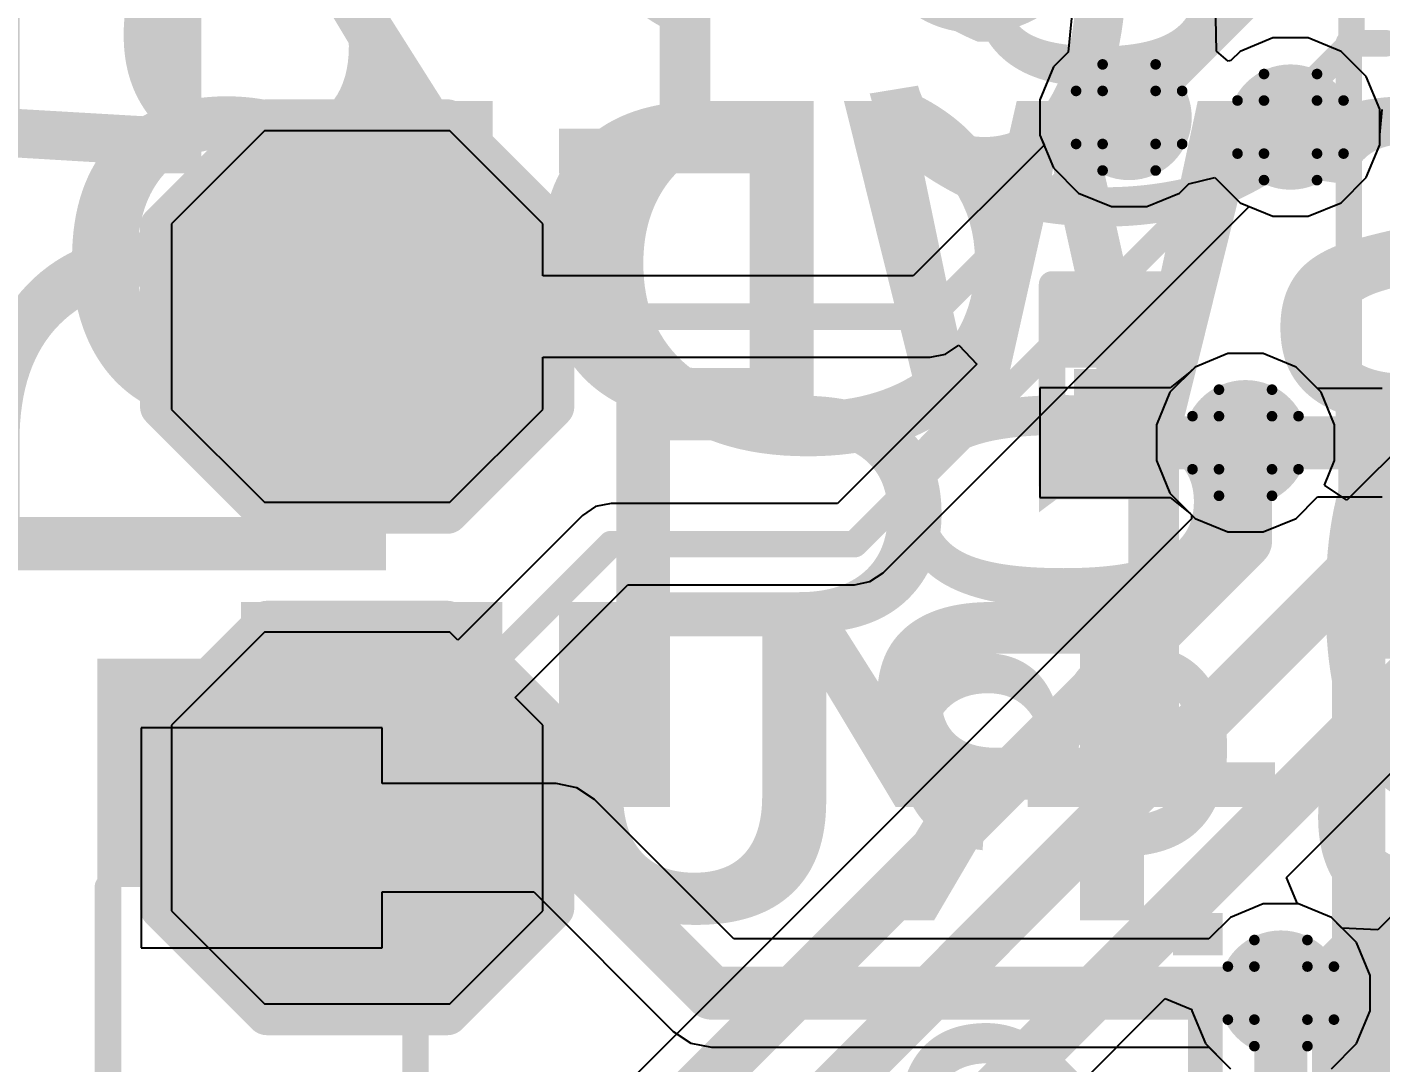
# Model space of a CAD drawing. Header units: inches. Extents: x -1 to 13, y -1.6 to 0.5.
# Drawn here: x 2.2206 to 2.4758, y -0.8328 to -0.6376 of the extents above; entities that cross this region are included whole.
import ezdxf

# ---------------------------------------------------------------- set-up
doc = ezdxf.new("R2010")
doc.units = ezdxf.units.IN
doc.header["$MEASUREMENT"] = 0
for name, color, linetype in [('Bottom Layer', 5, 'Continuous'), ('Bottom Overlay', 54, 'Continuous'), ('Bottom Paste', 16, 'Continuous'), ('Bottom Solder', 6, 'Continuous'), ('Dimensions', 6, 'Continuous'), ('Drill Drawing', 1, 'Continuous'), ('Top Glue Points', 56, 'Continuous'), ('Top Layer', 1, 'Continuous'), ('Top Overlay', 2, 'Continuous'), ('Top Paste', 8, 'Continuous'), ('Top Solder', 216, 'Continuous'), ('Via Holes', 16, 'Continuous')]:
    doc.layers.add(name, color=color, linetype=linetype)
doc.styles.add('Arial', font='', dxfattribs={"height": 0.2})
doc.styles.add('Arial_Bold', font='', dxfattribs={"height": 0.2})
doc.styles.get('Arial').set_extended_font_data('Arial')
doc.styles.get('Arial_Bold').set_extended_font_data('Arial', bold=True)

# ---------------------------------------------------------------- blocks, each defined once
blk = doc.blocks.new('SOD_323_56')
at = {"layer": 'Top Layer'}
for points in [[(-0.02952755, -0.01771655), (-0.06102365, -0.01771655), (-0.06102365, 0.01771655), (-0.02952755, 0.01771655)], [(0.06102365, -0.01771655), (0.02952755, -0.01771655), (0.02952755, 0.01771655), (0.06102365, 0.01771655)]]:
    blk.add_hatch(color=1, dxfattribs=at).paths.add_polyline_path(points)
at = {"layer": 'Top Overlay'}
for points in [[(-0.079, 0.019), (-0.036, 0.019), (-0.036, 0.031), (-0.079, 0.031)], [(-0.079, -0.02), (-0.062, -0.02), (-0.062, 0.02), (-0.079, 0.02)], [(-0.079, -0.031), (-0.036, -0.031), (-0.036, -0.019), (-0.079, -0.019)]]:
    blk.add_hatch(color=2, dxfattribs=at).paths.add_polyline_path(points)
at = {"layer": 'Top Paste'}
for points in [[(-0.02952755, -0.01771655), (-0.06102365, -0.01771655), (-0.06102365, 0.01771655), (-0.02952755, 0.01771655)], [(0.06102365, -0.01771655), (0.02952755, -0.01771655), (0.02952755, 0.01771655), (0.06102365, 0.01771655)]]:
    blk.add_hatch(color=8, dxfattribs=at).paths.add_polyline_path(points)
at = {"layer": 'Top Solder'}
for points in [[(-0.02736215, -0.01988195), (-0.06318905, -0.01988195), (-0.06318905, 0.01988195), (-0.02736215, 0.01988195)], [(0.06318905, -0.01988195), (0.02736215, -0.01988195), (0.02736215, 0.01988195), (0.06318905, 0.01988195)]]:
    blk.add_hatch(color=216, dxfattribs=at).paths.add_polyline_path(points)
at = {"layer": 'Top Overlay', "const_width": 0.005}
for points in [[(-0.036, 0.029), (0.037, 0.029)], [(0.037, 0.029), (0.037, 0.022)], [(0.037, -0.022), (0.037, -0.029)], [(-0.036, -0.029), (0.037, -0.029)]]:
    blk.add_lwpolyline(points, dxfattribs=at)
at = {"layer": 'Top Overlay', "const_width": 0.0025}
for points in [[(-0.03725, 0.029, 1), (-0.03475, 0.029, 1)], [(0.03575, 0.029, 1), (0.03825, 0.029, 1)], [(0.03575, 0.029, 1), (0.03825, 0.029, 1)], [(0.03575, 0.022, 1), (0.03825, 0.022, 1)], [(0.03575, -0.022, 1), (0.03825, -0.022, 1)], [(-0.03725, -0.029, 1), (-0.03475, -0.029, 1)], [(0.03575, -0.029, 1), (0.03825, -0.029, 1)], [(0.03575, -0.029, 1), (0.03825, -0.029, 1)]]:
    blk.add_lwpolyline(points, format="xyb", close=True, dxfattribs=at)
blk = doc.blocks.new('SOD_323_60')
at = {"layer": 'Top Layer'}
for points in [[(-0.02952755, -0.01771655), (-0.06102365, -0.01771655), (-0.06102365, 0.01771655), (-0.02952755, 0.01771655)], [(0.06102365, -0.01771655), (0.02952755, -0.01771655), (0.02952755, 0.01771655), (0.06102365, 0.01771655)]]:
    blk.add_hatch(color=1, dxfattribs=at).paths.add_polyline_path(points)
at = {"layer": 'Top Overlay'}
for points in [[(-0.079, 0.019), (-0.036, 0.019), (-0.036, 0.031), (-0.079, 0.031)], [(-0.079, -0.02), (-0.062, -0.02), (-0.062, 0.02), (-0.079, 0.02)], [(-0.079, -0.031), (-0.036, -0.031), (-0.036, -0.019), (-0.079, -0.019)]]:
    blk.add_hatch(color=2, dxfattribs=at).paths.add_polyline_path(points)
at = {"layer": 'Top Paste'}
for points in [[(-0.02952755, -0.01771655), (-0.06102365, -0.01771655), (-0.06102365, 0.01771655), (-0.02952755, 0.01771655)], [(0.06102365, -0.01771655), (0.02952755, -0.01771655), (0.02952755, 0.01771655), (0.06102365, 0.01771655)]]:
    blk.add_hatch(color=8, dxfattribs=at).paths.add_polyline_path(points)
at = {"layer": 'Top Solder'}
for points in [[(-0.02736215, -0.01988195), (-0.06318905, -0.01988195), (-0.06318905, 0.01988195), (-0.02736215, 0.01988195)], [(0.06318905, -0.01988195), (0.02736215, -0.01988195), (0.02736215, 0.01988195), (0.06318905, 0.01988195)]]:
    blk.add_hatch(color=216, dxfattribs=at).paths.add_polyline_path(points)
at = {"layer": 'Top Overlay', "const_width": 0.005}
for points in [[(0.037, 0.029), (-0.036, 0.029)], [(0.037, 0.022), (0.037, 0.029)], [(0.037, -0.029), (0.037, -0.022)], [(0.037, -0.029), (-0.036, -0.029)]]:
    blk.add_lwpolyline(points, dxfattribs=at)
at = {"layer": 'Top Overlay', "const_width": 0.0025}
for points in [[(-0.03725, 0.029, 1), (-0.03475, 0.029, 1)], [(0.03575, 0.029, 1), (0.03825, 0.029, 1)], [(0.03575, 0.029, 1), (0.03825, 0.029, 1)], [(0.03575, 0.022, 1), (0.03825, 0.022, 1)], [(0.03575, -0.022, 1), (0.03825, -0.022, 1)], [(-0.03725, -0.029, 1), (-0.03475, -0.029, 1)], [(0.03575, -0.029, 1), (0.03825, -0.029, 1)], [(0.03575, -0.029, 1), (0.03825, -0.029, 1)]]:
    blk.add_lwpolyline(points, format="xyb", close=True, dxfattribs=at)
blk = doc.blocks.new('SOD_323_61')
at = {"layer": 'Top Layer'}
for points in [[(-0.02952755, -0.01771655), (-0.06102365, -0.01771655), (-0.06102365, 0.01771655), (-0.02952755, 0.01771655)], [(0.06102365, -0.01771655), (0.02952755, -0.01771655), (0.02952755, 0.01771655), (0.06102365, 0.01771655)]]:
    blk.add_hatch(color=1, dxfattribs=at).paths.add_polyline_path(points)
at = {"layer": 'Top Overlay'}
for points in [[(-0.079, 0.019), (-0.036, 0.019), (-0.036, 0.031), (-0.079, 0.031)], [(-0.079, -0.02), (-0.062, -0.02), (-0.062, 0.02), (-0.079, 0.02)], [(-0.079, -0.031), (-0.036, -0.031), (-0.036, -0.019), (-0.079, -0.019)]]:
    blk.add_hatch(color=2, dxfattribs=at).paths.add_polyline_path(points)
at = {"layer": 'Top Paste'}
for points in [[(-0.02952755, -0.01771655), (-0.06102365, -0.01771655), (-0.06102365, 0.01771655), (-0.02952755, 0.01771655)], [(0.06102365, -0.01771655), (0.02952755, -0.01771655), (0.02952755, 0.01771655), (0.06102365, 0.01771655)]]:
    blk.add_hatch(color=8, dxfattribs=at).paths.add_polyline_path(points)
at = {"layer": 'Top Solder'}
for points in [[(-0.02736215, -0.01988195), (-0.06318905, -0.01988195), (-0.06318905, 0.01988195), (-0.02736215, 0.01988195)], [(0.06318905, -0.01988195), (0.02736215, -0.01988195), (0.02736215, 0.01988195), (0.06318905, 0.01988195)]]:
    blk.add_hatch(color=216, dxfattribs=at).paths.add_polyline_path(points)
at = {"layer": 'Top Overlay', "const_width": 0.005}
for points in [[(-0.036, 0.029), (0.037, 0.029)], [(0.037, 0.022), (0.037, 0.029)], [(0.037, -0.029), (0.037, -0.022)], [(-0.036, -0.029), (0.037, -0.029)]]:
    blk.add_lwpolyline(points, dxfattribs=at)
at = {"layer": 'Top Overlay', "const_width": 0.0025}
for points in [[(-0.03725, 0.029, 1), (-0.03475, 0.029, 1)], [(0.03575, 0.029, 1), (0.03825, 0.029, 1)], [(0.03575, 0.029, 1), (0.03825, 0.029, 1)], [(0.03575, 0.022, 1), (0.03825, 0.022, 1)], [(0.03575, -0.022, 1), (0.03825, -0.022, 1)], [(-0.03725, -0.029, 1), (-0.03475, -0.029, 1)], [(0.03575, -0.029, 1), (0.03825, -0.029, 1)], [(0.03575, -0.029, 1), (0.03825, -0.029, 1)]]:
    blk.add_lwpolyline(points, format="xyb", close=True, dxfattribs=at)
blk = doc.blocks.new('TEST_POINT_B_88')
at = {"layer": 'Bottom Layer'}
blk.add_hatch(color=5, dxfattribs=at).paths.add_polyline_path([(0.015, 0.03), (-0.015, 0.03), (-0.03, 0.015), (-0.03, -0.015), (-0.015, -0.03), (0.015, -0.03), (0.03, -0.015), (0.03, 0.015)])
at = {"layer": 'Bottom Paste'}
blk.add_hatch(color=16, dxfattribs=at).paths.add_polyline_path([(0.015, 0.03), (-0.015, 0.03), (-0.03, 0.015), (-0.03, -0.015), (-0.015, -0.03), (0.015, -0.03), (0.03, -0.015), (0.03, 0.015)])
at = {"layer": 'Bottom Solder'}
blk.add_hatch(color=6, dxfattribs=at).paths.add_polyline_path([(0.017, 0.034), (-0.017, 0.034), (-0.034, 0.017), (-0.034, -0.017), (-0.017, -0.034), (0.017, -0.034), (0.034, -0.017), (0.034, 0.017)])
at = {"layer": 'Bottom Overlay', "const_width": 0.007874}
for points in [[(-0.017, 0.037), (-0.037, 0.017)], [(0.017, 0.037), (-0.017, 0.037)], [(0.037, 0.017), (0.017, 0.037)], [(-0.037, 0.017), (-0.037, -0.017)], [(0.037, 0.017), (0.037, -0.017)], [(-0.017, -0.037), (-0.037, -0.017)], [(0.037, -0.017), (0.017, -0.037)], [(0.017, -0.037), (-0.017, -0.037)]]:
    blk.add_lwpolyline(points, dxfattribs=at)
at = {"layer": 'Bottom Overlay', "const_width": 0.003937}
for points in [[(-0.0189685, 0.037, 1), (-0.0150315, 0.037, 1)], [(-0.0189685, 0.037, 1), (-0.0150315, 0.037, 1)], [(0.0150315, 0.037, 1), (0.0189685, 0.037, 1)], [(0.0150315, 0.037, 1), (0.0189685, 0.037, 1)], [(-0.0389685, 0.017, 1), (-0.0350315, 0.017, 1)], [(-0.0389685, 0.017, 1), (-0.0350315, 0.017, 1)], [(0.0350315, 0.017, 1), (0.0389685, 0.017, 1)], [(0.0350315, 0.017, 1), (0.0389685, 0.017, 1)], [(-0.0389685, -0.017, 1), (-0.0350315, -0.017, 1)], [(-0.0389685, -0.017, 1), (-0.0350315, -0.017, 1)], [(0.0350315, -0.017, 1), (0.0389685, -0.017, 1)], [(0.0350315, -0.017, 1), (0.0389685, -0.017, 1)], [(-0.0189685, -0.037, 1), (-0.0150315, -0.037, 1)], [(-0.0189685, -0.037, 1), (-0.0150315, -0.037, 1)], [(0.0150315, -0.037, 1), (0.0189685, -0.037, 1)], [(0.0150315, -0.037, 1), (0.0189685, -0.037, 1)]]:
    blk.add_lwpolyline(points, format="xyb", close=True, dxfattribs=at)
blk = doc.blocks.new('TEST_POINT_B_89')
at = {"layer": 'Bottom Layer'}
blk.add_hatch(color=5, dxfattribs=at).paths.add_polyline_path([(0.015, 0.03), (-0.015, 0.03), (-0.03, 0.015), (-0.03, -0.015), (-0.015, -0.03), (0.015, -0.03), (0.03, -0.015), (0.03, 0.015)])
at = {"layer": 'Bottom Paste'}
blk.add_hatch(color=16, dxfattribs=at).paths.add_polyline_path([(0.015, 0.03), (-0.015, 0.03), (-0.03, 0.015), (-0.03, -0.015), (-0.015, -0.03), (0.015, -0.03), (0.03, -0.015), (0.03, 0.015)])
at = {"layer": 'Bottom Solder'}
blk.add_hatch(color=6, dxfattribs=at).paths.add_polyline_path([(0.017, 0.034), (-0.017, 0.034), (-0.034, 0.017), (-0.034, -0.017), (-0.017, -0.034), (0.017, -0.034), (0.034, -0.017), (0.034, 0.017)])
at = {"layer": 'Bottom Overlay', "const_width": 0.007874}
for points in [[(-0.017, 0.037), (-0.037, 0.017)], [(0.017, 0.037), (-0.017, 0.037)], [(0.037, 0.017), (0.017, 0.037)], [(-0.037, 0.017), (-0.037, -0.017)], [(0.037, 0.017), (0.037, -0.017)], [(-0.017, -0.037), (-0.037, -0.017)], [(0.037, -0.017), (0.017, -0.037)], [(0.017, -0.037), (-0.017, -0.037)]]:
    blk.add_lwpolyline(points, dxfattribs=at)
at = {"layer": 'Bottom Overlay', "const_width": 0.003937}
for points in [[(-0.0189685, 0.037, 1), (-0.0150315, 0.037, 1)], [(-0.0189685, 0.037, 1), (-0.0150315, 0.037, 1)], [(0.0150315, 0.037, 1), (0.0189685, 0.037, 1)], [(0.0150315, 0.037, 1), (0.0189685, 0.037, 1)], [(-0.0389685, 0.017, 1), (-0.0350315, 0.017, 1)], [(-0.0389685, 0.017, 1), (-0.0350315, 0.017, 1)], [(0.0350315, 0.017, 1), (0.0389685, 0.017, 1)], [(0.0350315, 0.017, 1), (0.0389685, 0.017, 1)], [(-0.0389685, -0.017, 1), (-0.0350315, -0.017, 1)], [(-0.0389685, -0.017, 1), (-0.0350315, -0.017, 1)], [(0.0350315, -0.017, 1), (0.0389685, -0.017, 1)], [(0.0350315, -0.017, 1), (0.0389685, -0.017, 1)], [(-0.0189685, -0.037, 1), (-0.0150315, -0.037, 1)], [(-0.0189685, -0.037, 1), (-0.0150315, -0.037, 1)], [(0.0150315, -0.037, 1), (0.0189685, -0.037, 1)], [(0.0150315, -0.037, 1), (0.0189685, -0.037, 1)]]:
    blk.add_lwpolyline(points, format="xyb", close=True, dxfattribs=at)
blk = doc.blocks.new('RES_0201_107')
at = {"layer": 'Top Layer'}
for points in [[(-0.01614165, 0.00728345), (-0.00551175, 0.00728345), (-0.00551175, -0.00728345), (-0.01614165, -0.00728345)], [(0.00551185, 0.00728345), (0.01614175, 0.00728345), (0.01614175, -0.00728345), (0.00551185, -0.00728345)]]:
    blk.add_hatch(color=1, dxfattribs=at).paths.add_polyline_path(points)
at = {"layer": 'Top Paste'}
for points in [[(-0.01614165, 0.00728345), (-0.00551175, 0.00728345), (-0.00551175, -0.00728345), (-0.01614165, -0.00728345)], [(0.00551185, 0.00728345), (0.01614175, 0.00728345), (0.01614175, -0.00728345), (0.00551185, -0.00728345)]]:
    blk.add_hatch(color=8, dxfattribs=at).paths.add_polyline_path(points)
at = {"layer": 'Top Solder'}
for points in [[(-0.01830705, 0.00944885), (-0.00334635, 0.00944885), (-0.00334635, -0.00944885), (-0.01830705, -0.00944885)], [(0.00334645, 0.00944885), (0.01830715, 0.00944885), (0.01830715, -0.00944885), (0.00334645, -0.00944885)]]:
    blk.add_hatch(color=216, dxfattribs=at).paths.add_polyline_path(points)
at = {"layer": 'Top Overlay', "const_width": 0.005}
for points in [[(-0.019, -0.01), (-0.019, 0.01)], [(0.019, 0.01), (-0.019, 0.01)], [(0.019, -0.01), (0.019, 0.01)], [(0.019, -0.01), (-0.019, -0.01)]]:
    blk.add_lwpolyline(points, dxfattribs=at)
at = {"layer": 'Top Overlay', "const_width": 0.0025}
for points in [[(-0.02025, 0.01, 1), (-0.01775, 0.01, 1)], [(-0.02025, 0.01, 1), (-0.01775, 0.01, 1)], [(0.01775, 0.01, 1), (0.02025, 0.01, 1)], [(0.01775, 0.01, 1), (0.02025, 0.01, 1)], [(-0.02025, -0.01, 1), (-0.01775, -0.01, 1)], [(-0.02025, -0.01, 1), (-0.01775, -0.01, 1)], [(0.01775, -0.01, 1), (0.02025, -0.01, 1)], [(0.01775, -0.01, 1), (0.02025, -0.01, 1)]]:
    blk.add_lwpolyline(points, format="xyb", close=True, dxfattribs=at)
blk = doc.blocks.new('TEST_POINT_B_134')
at = {"layer": 'Bottom Layer'}
blk.add_hatch(color=5, dxfattribs=at).paths.add_polyline_path([(0.015, 0.03), (-0.015, 0.03), (-0.03, 0.015), (-0.03, -0.015), (-0.015, -0.03), (0.015, -0.03), (0.03, -0.015), (0.03, 0.015)])
at = {"layer": 'Bottom Paste'}
blk.add_hatch(color=16, dxfattribs=at).paths.add_polyline_path([(0.015, 0.03), (-0.015, 0.03), (-0.03, 0.015), (-0.03, -0.015), (-0.015, -0.03), (0.015, -0.03), (0.03, -0.015), (0.03, 0.015)])
at = {"layer": 'Bottom Solder'}
blk.add_hatch(color=6, dxfattribs=at).paths.add_polyline_path([(0.017, 0.034), (-0.017, 0.034), (-0.034, 0.017), (-0.034, -0.017), (-0.017, -0.034), (0.017, -0.034), (0.034, -0.017), (0.034, 0.017)])
at = {"layer": 'Bottom Overlay', "const_width": 0.007874}
for points in [[(-0.017, 0.037), (-0.037, 0.017)], [(0.017, 0.037), (-0.017, 0.037)], [(0.037, 0.017), (0.017, 0.037)], [(-0.037, 0.017), (-0.037, -0.017)], [(0.037, 0.017), (0.037, -0.017)], [(-0.017, -0.037), (-0.037, -0.017)], [(0.037, -0.017), (0.017, -0.037)], [(0.017, -0.037), (-0.017, -0.037)]]:
    blk.add_lwpolyline(points, dxfattribs=at)
at = {"layer": 'Bottom Overlay', "const_width": 0.003937}
for points in [[(-0.0189685, 0.037, 1), (-0.0150315, 0.037, 1)], [(-0.0189685, 0.037, 1), (-0.0150315, 0.037, 1)], [(0.0150315, 0.037, 1), (0.0189685, 0.037, 1)], [(0.0150315, 0.037, 1), (0.0189685, 0.037, 1)], [(-0.0389685, 0.017, 1), (-0.0350315, 0.017, 1)], [(-0.0389685, 0.017, 1), (-0.0350315, 0.017, 1)], [(0.0350315, 0.017, 1), (0.0389685, 0.017, 1)], [(0.0350315, 0.017, 1), (0.0389685, 0.017, 1)], [(-0.0389685, -0.017, 1), (-0.0350315, -0.017, 1)], [(-0.0389685, -0.017, 1), (-0.0350315, -0.017, 1)], [(0.0350315, -0.017, 1), (0.0389685, -0.017, 1)], [(0.0350315, -0.017, 1), (0.0389685, -0.017, 1)], [(-0.0189685, -0.037, 1), (-0.0150315, -0.037, 1)], [(-0.0189685, -0.037, 1), (-0.0150315, -0.037, 1)], [(0.0150315, -0.037, 1), (0.0189685, -0.037, 1)], [(0.0150315, -0.037, 1), (0.0189685, -0.037, 1)]]:
    blk.add_lwpolyline(points, format="xyb", close=True, dxfattribs=at)

msp = doc.modelspace()

# ---------------------------------------------------------------- hatches: boundary and pattern name
at = {"layer": 'Bottom Layer'}
h = msp.add_hatch(color=5, dxfattribs=at)
edge = h.paths.add_edge_path()
edge.add_arc((2.428367, -0.6545843), 0.011811, 0, 360)
h = msp.add_hatch(color=5, dxfattribs=at)
edge = h.paths.add_edge_path()
edge.add_arc((2.4587994, -0.6563947), 0.011811, 0, 360)
h = msp.add_hatch(color=5, dxfattribs=at)
edge = h.paths.add_edge_path()
edge.add_arc((2.450311, -0.7158856), 0.011811, 0, 360)
h = msp.add_hatch(color=5, dxfattribs=at)
edge = h.paths.add_edge_path()
edge.add_arc((2.456989, -0.81961), 0.011811, 0, 360)
at = {"layer": 'Top Glue Points'}
msp.add_hatch(color=56, dxfattribs=at).paths.add_polyline_path([(2.418, -0.702), (2.418, -0.7087752), (2.4298364, -0.7087752), (2.4298364, -0.702)])
at = {"layer": 'Top Layer'}
h = msp.add_hatch(color=1, dxfattribs=at)
edge = h.paths.add_edge_path()
edge.add_arc((2.428367, -0.6545843), 0.011811, 0, 360)
h = msp.add_hatch(color=1, dxfattribs=at)
edge = h.paths.add_edge_path()
edge.add_arc((2.4587994, -0.6563947), 0.011811, 0, 360)
h = msp.add_hatch(color=1, dxfattribs=at)
edge = h.paths.add_edge_path()
edge.add_arc((2.450311, -0.7158856), 0.011811, 0, 360)
h = msp.add_hatch(color=1, dxfattribs=at)
edge = h.paths.add_edge_path()
edge.add_arc((2.456989, -0.81961), 0.011811, 0, 360)
at = {"layer": 'Via Holes'}
h = msp.add_hatch(color=7, dxfattribs=at)
edge = h.paths.add_edge_path()
edge.add_arc((2.428367, -0.6545843), 0.0059055, 0, 360)
h = msp.add_hatch(color=7, dxfattribs=at)
edge = h.paths.add_edge_path()
edge.add_arc((2.4587994, -0.6563947), 0.0059055, 0, 360)
h = msp.add_hatch(color=7, dxfattribs=at)
edge = h.paths.add_edge_path()
edge.add_arc((2.450311, -0.7158856), 0.0059055, 0, 360)
h = msp.add_hatch(color=7, dxfattribs=at)
edge = h.paths.add_edge_path()
edge.add_arc((2.456989, -0.81961), 0.0059055, 0, 360)

# ---------------------------------------------------------------- linework, layer by layer
at = {"layer": 'Bottom Layer'}
for p, q in [((2.4175157, -0.635883), (2.4168693, -0.6423078)), ((2.4448307, -0.6420729), (2.4447342, -0.6358729)), ((2.4554555, -0.6395837), (2.4492768, -0.6421431)), ((2.4621433, -0.6395837), (2.4554555, -0.6395837)), ((2.468322, -0.6421431), (2.4621433, -0.6395837)), ((2.4168693, -0.6423078), (2.4141154, -0.6450617)), ((2.4470382, -0.6439999), (2.4448307, -0.6420729)), ((2.4492768, -0.6421431), (2.4475408, -0.6438791)), ((2.473051, -0.6468721), (2.468322, -0.6421431)), ((2.4141154, -0.6450617), (2.411556, -0.6512404)), ((2.4475408, -0.6438791), (2.4470382, -0.6439999)), ((2.4756104, -0.6530508), (2.473051, -0.6468721)), ((2.411556, -0.6512404), (2.411556, -0.6579282)), ((2.4756104, -0.6597386), (2.4756104, -0.6530508)), ((2.5408041, -0.6553482), (2.4694305, -0.7267218)), ((2.2653, -0.65711), (2.2478, -0.67461)), ((2.3003, -0.65711), (2.2653, -0.65711)), ((2.3178, -0.67461), (2.3003, -0.65711)), ((2.411556, -0.6579282), (2.412333, -0.659804)), ((2.412333, -0.659804), (2.3876738, -0.6844631)), ((2.473051, -0.6659173), (2.4756104, -0.6597386)), ((2.468322, -0.6706463), (2.473051, -0.6659173)), ((2.3819805, -0.7404072), (2.4510195, -0.6713682)), ((2.4510195, -0.6713682), (2.4554555, -0.6732057)), ((2.4621433, -0.6732057), (2.468322, -0.6706463)), ((2.4554555, -0.6732057), (2.4621433, -0.6732057)), ((2.2478, -0.67461), (2.2478, -0.70961)), ((2.3178, -0.6844631), (2.3178, -0.67461)), ((2.3876738, -0.6844631), (2.3178, -0.6844631)), ((2.3908413, -0.6997569), (2.3937677, -0.6991748)), ((2.3937677, -0.6991748), (2.3962484, -0.6975172)), ((2.3962484, -0.6975172), (2.3996511, -0.7011078)), ((2.4469671, -0.6990746), (2.4407884, -0.701634)), ((2.4536549, -0.6990746), (2.4469671, -0.6990746)), ((2.4598336, -0.701634), (2.4536549, -0.6990746)), ((2.3178, -0.70961), (2.3178, -0.6997569)), ((2.3178, -0.6997569), (2.3908413, -0.6997569)), ((2.3996511, -0.7011078), (2.3734058, -0.7273531)), ((2.4407884, -0.701634), (2.4360594, -0.706363)), ((2.4645626, -0.706363), (2.4598336, -0.701634)), ((2.4360594, -0.706363), (2.4335, -0.7125417)), ((2.467122, -0.7125417), (2.4645626, -0.706363)), ((2.2478, -0.70961), (2.2653, -0.72711)), ((2.3003, -0.72711), (2.3178, -0.70961)), ((2.458037, -0.797799), (2.5461323, -0.7097037)), ((2.4335, -0.7125417), (2.4335, -0.7192295)), ((2.467122, -0.7192295), (2.467122, -0.7125417)), ((2.4335, -0.7192295), (2.4360594, -0.7254082)), ((2.4651917, -0.7238895), (2.467122, -0.7192295)), ((2.4694305, -0.7267218), (2.4651917, -0.7238895)), ((2.2653, -0.72711), (2.3003, -0.72711)), ((2.3306682, -0.727353), (2.3277419, -0.7279352)), ((2.3306687, -0.7273531), (2.3306682, -0.727353)), ((2.3734058, -0.7273531), (2.3306687, -0.7273531)), ((2.4360594, -0.7254082), (2.4401151, -0.7294639)), ((2.3252608, -0.7295931), (2.3017719, -0.7530819)), ((2.325261, -0.7295928), (2.3252608, -0.7295931)), ((2.3277419, -0.7279352), (2.325261, -0.7295928)), ((2.4401151, -0.7294639), (2.4401151, -0.7302439)), ((2.4401151, -0.7302439), (2.3299449, -0.8404141)), ((2.3125863, -0.7638963), (2.3338356, -0.7426469)), ((2.3338356, -0.7426469), (2.3765733, -0.7426469)), ((2.3765733, -0.7426469), (2.3794997, -0.7420648)), ((2.3794997, -0.7420648), (2.3819805, -0.7404072)), ((2.2653, -0.75161), (2.2478, -0.76911)), ((2.3003, -0.75161), (2.2653, -0.75161)), ((2.3017719, -0.7530819), (2.3003, -0.75161)), ((2.3178, -0.76911), (2.3125863, -0.7638963)), ((2.2478, -0.76911), (2.2478, -0.80411)), ((2.3178, -0.80411), (2.3178, -0.76911)), ((2.4601081, -0.802799), (2.458037, -0.797799)), ((2.4863, -0.79661), (2.4752395, -0.8076705)), ((2.2478, -0.80411), (2.2653, -0.82161)), ((2.3003, -0.82161), (2.3178, -0.80411)), ((2.4603329, -0.802799), (2.4601081, -0.802799)), ((2.4665116, -0.8053584), (2.4603329, -0.802799)), ((2.468496, -0.8073428), (2.4665116, -0.8053584)), ((2.4752395, -0.8076705), (2.468496, -0.8073428)), ((2.1186264, -1.1372096), (2.435178, -0.820658)), ((2.2653, -0.82161), (2.3003, -0.82161)), ((2.435178, -0.820658), (2.440178, -0.8227291)), ((2.440178, -0.8227291), (2.440178, -0.8229539)), ((2.440178, -0.8229539), (2.4427374, -0.8291326)), ((2.4427374, -0.8291326), (2.4467931, -0.8331883))]:
    msp.add_line(p, q, dxfattribs=at)
for points, const_width in [([(2.3908413, -0.69211), (2.428367, -0.6545843)], 0.005), ([(2.1023825, -1.108189), (2.551, -0.6595715)], 0.01), ([(2.3765733, -0.735), (2.4551786, -0.6563947)], 0.005), ([(2.4551786, -0.6563947), (2.4587994, -0.6563947)], 0.005), ([(2.2828, -0.69211), (2.3908413, -0.69211)], 0.005), ([(2.1114168, -1.13), (2.5389229, -0.7024939)], 0.01), ([(2.450311, -0.7344672), (2.450311, -0.7158856)], 0.01), ([(2.3341682, -0.85061), (2.450311, -0.7344672)], 0.01), ([(2.2828, -0.7828682), (2.3306682, -0.735)], 0.005), ([(2.3306682, -0.735), (2.3765733, -0.735)], 0.005), ([(2.2828, -0.78661), (2.2828, -0.7828682)], 0.005), ([(2.456989, -1.0407724), (2.456989, -0.81961)], 0.01)]:
    msp.add_lwpolyline(points, dxfattribs=dict(at, const_width=const_width))
for points, const_width in [([(2.427117, -0.6545843, 1), (2.429617, -0.6545843, 1)], 0.0025), ([(2.4539286, -0.6563947, 1), (2.4564286, -0.6563947, 1)], 0.0025), ([(2.4539286, -0.6563947, 1), (2.4564286, -0.6563947, 1)], 0.0025), ([(2.4575494, -0.6563947, 1), (2.4600494, -0.6563947, 1)], 0.0025), ([(2.28155, -0.69211, 1), (2.28405, -0.69211, 1)], 0.0025), ([(2.3895913, -0.69211, 1), (2.3920913, -0.69211, 1)], 0.0025), ([(2.3895913, -0.69211, 1), (2.3920913, -0.69211, 1)], 0.0025), ([(2.447811, -0.7158856, 1), (2.452811, -0.7158856, 1)], 0.005), ([(2.447811, -0.7344672, 1), (2.452811, -0.7344672, 1)], 0.005), ([(2.447811, -0.7344672, 1), (2.452811, -0.7344672, 1)], 0.005), ([(2.3294182, -0.735, 1), (2.3319182, -0.735, 1)], 0.0025), ([(2.3294182, -0.735, 1), (2.3319182, -0.735, 1)], 0.0025), ([(2.3753233, -0.735, 1), (2.3778233, -0.735, 1)], 0.0025), ([(2.3753233, -0.735, 1), (2.3778233, -0.735, 1)], 0.0025), ([(2.28155, -0.7828682, 1), (2.28405, -0.7828682, 1)], 0.0025), ([(2.28155, -0.7828682, 1), (2.28405, -0.7828682, 1)], 0.0025), ([(2.28155, -0.78661, 1), (2.28405, -0.78661, 1)], 0.0025), ([(2.454489, -0.81961, 1), (2.459489, -0.81961, 1)], 0.005)]:
    msp.add_lwpolyline(points, format="xyb", close=True, dxfattribs=dict(at, const_width=const_width))
at = {"layer": 'Drill Drawing', "const_width": 0.002}
for points in [[(2.423367, -0.6495843), (2.423367, -0.6445843)], [(2.423367, -0.6445843), (2.433367, -0.6445843)], [(2.433367, -0.6495843), (2.433367, -0.6445843)], [(2.4537994, -0.6513947), (2.4537994, -0.6463947)], [(2.4537994, -0.6463947), (2.4637994, -0.6463947)], [(2.4637994, -0.6513947), (2.4637994, -0.6463947)], [(2.418367, -0.6595843), (2.418367, -0.6495843)], [(2.418367, -0.6495843), (2.423367, -0.6495843)], [(2.433367, -0.6495843), (2.438367, -0.6495843)], [(2.438367, -0.6595843), (2.438367, -0.6495843)], [(2.4487994, -0.6613947), (2.4487994, -0.6513947)], [(2.4487994, -0.6513947), (2.4537994, -0.6513947)], [(2.4637994, -0.6513947), (2.4687994, -0.6513947)], [(2.4687994, -0.6613947), (2.4687994, -0.6513947)], [(2.418367, -0.6595843), (2.423367, -0.6595843)], [(2.423367, -0.6645843), (2.423367, -0.6595843)], [(2.433367, -0.6595843), (2.438367, -0.6595843)], [(2.433367, -0.6645843), (2.433367, -0.6595843)], [(2.4487994, -0.6613947), (2.4537994, -0.6613947)], [(2.4537994, -0.6663947), (2.4537994, -0.6613947)], [(2.4637994, -0.6613947), (2.4687994, -0.6613947)], [(2.4637994, -0.6663947), (2.4637994, -0.6613947)], [(2.423367, -0.6645843), (2.433367, -0.6645843)], [(2.4537994, -0.6663947), (2.4637994, -0.6663947)], [(2.445311, -0.7108856), (2.445311, -0.7058856)], [(2.445311, -0.7058856), (2.455311, -0.7058856)], [(2.455311, -0.7108856), (2.455311, -0.7058856)], [(2.440311, -0.7208856), (2.440311, -0.7108856)], [(2.440311, -0.7108856), (2.445311, -0.7108856)], [(2.455311, -0.7108856), (2.460311, -0.7108856)], [(2.460311, -0.7208856), (2.460311, -0.7108856)], [(2.440311, -0.7208856), (2.445311, -0.7208856)], [(2.445311, -0.7258856), (2.445311, -0.7208856)], [(2.455311, -0.7208856), (2.460311, -0.7208856)], [(2.455311, -0.7258856), (2.455311, -0.7208856)], [(2.445311, -0.7258856), (2.455311, -0.7258856)], [(2.451989, -0.81461), (2.451989, -0.80961)], [(2.451989, -0.80961), (2.461989, -0.80961)], [(2.461989, -0.81461), (2.461989, -0.80961)], [(2.446989, -0.82461), (2.446989, -0.81461)], [(2.446989, -0.81461), (2.451989, -0.81461)], [(2.461989, -0.81461), (2.466989, -0.81461)], [(2.466989, -0.82461), (2.466989, -0.81461)], [(2.446989, -0.82461), (2.451989, -0.82461)], [(2.451989, -0.82961), (2.451989, -0.82461)], [(2.461989, -0.82461), (2.466989, -0.82461)], [(2.461989, -0.82961), (2.461989, -0.82461)], [(2.451989, -0.82961), (2.461989, -0.82961)]]:
    msp.add_lwpolyline(points, dxfattribs=at)
at = {"layer": 'Drill Drawing', "const_width": 0.001}
for points in [[(2.422867, -0.6445843, 1), (2.423867, -0.6445843, 1)], [(2.422867, -0.6445843, 1), (2.423867, -0.6445843, 1)], [(2.432867, -0.6445843, 1), (2.433867, -0.6445843, 1)], [(2.432867, -0.6445843, 1), (2.433867, -0.6445843, 1)], [(2.4532994, -0.6463947, 1), (2.4542994, -0.6463947, 1)], [(2.4532994, -0.6463947, 1), (2.4542994, -0.6463947, 1)], [(2.4632994, -0.6463947, 1), (2.4642994, -0.6463947, 1)], [(2.4632994, -0.6463947, 1), (2.4642994, -0.6463947, 1)], [(2.417867, -0.6495843, 1), (2.418867, -0.6495843, 1)], [(2.417867, -0.6495843, 1), (2.418867, -0.6495843, 1)], [(2.422867, -0.6495843, 1), (2.423867, -0.6495843, 1)], [(2.422867, -0.6495843, 1), (2.423867, -0.6495843, 1)], [(2.432867, -0.6495843, 1), (2.433867, -0.6495843, 1)], [(2.432867, -0.6495843, 1), (2.433867, -0.6495843, 1)], [(2.437867, -0.6495843, 1), (2.438867, -0.6495843, 1)], [(2.437867, -0.6495843, 1), (2.438867, -0.6495843, 1)], [(2.4482994, -0.6513947, 1), (2.4492994, -0.6513947, 1)], [(2.4482994, -0.6513947, 1), (2.4492994, -0.6513947, 1)], [(2.4532994, -0.6513947, 1), (2.4542994, -0.6513947, 1)], [(2.4532994, -0.6513947, 1), (2.4542994, -0.6513947, 1)], [(2.4632994, -0.6513947, 1), (2.4642994, -0.6513947, 1)], [(2.4632994, -0.6513947, 1), (2.4642994, -0.6513947, 1)], [(2.4682994, -0.6513947, 1), (2.4692994, -0.6513947, 1)], [(2.4682994, -0.6513947, 1), (2.4692994, -0.6513947, 1)], [(2.417867, -0.6595843, 1), (2.418867, -0.6595843, 1)], [(2.417867, -0.6595843, 1), (2.418867, -0.6595843, 1)], [(2.422867, -0.6595843, 1), (2.423867, -0.6595843, 1)], [(2.422867, -0.6595843, 1), (2.423867, -0.6595843, 1)], [(2.432867, -0.6595843, 1), (2.433867, -0.6595843, 1)], [(2.432867, -0.6595843, 1), (2.433867, -0.6595843, 1)], [(2.437867, -0.6595843, 1), (2.438867, -0.6595843, 1)], [(2.437867, -0.6595843, 1), (2.438867, -0.6595843, 1)], [(2.4482994, -0.6613947, 1), (2.4492994, -0.6613947, 1)], [(2.4482994, -0.6613947, 1), (2.4492994, -0.6613947, 1)], [(2.4532994, -0.6613947, 1), (2.4542994, -0.6613947, 1)], [(2.4532994, -0.6613947, 1), (2.4542994, -0.6613947, 1)], [(2.4632994, -0.6613947, 1), (2.4642994, -0.6613947, 1)], [(2.4632994, -0.6613947, 1), (2.4642994, -0.6613947, 1)], [(2.4682994, -0.6613947, 1), (2.4692994, -0.6613947, 1)], [(2.4682994, -0.6613947, 1), (2.4692994, -0.6613947, 1)], [(2.422867, -0.6645843, 1), (2.423867, -0.6645843, 1)], [(2.422867, -0.6645843, 1), (2.423867, -0.6645843, 1)], [(2.432867, -0.6645843, 1), (2.433867, -0.6645843, 1)], [(2.432867, -0.6645843, 1), (2.433867, -0.6645843, 1)], [(2.4532994, -0.6663947, 1), (2.4542994, -0.6663947, 1)], [(2.4532994, -0.6663947, 1), (2.4542994, -0.6663947, 1)], [(2.4632994, -0.6663947, 1), (2.4642994, -0.6663947, 1)], [(2.4632994, -0.6663947, 1), (2.4642994, -0.6663947, 1)], [(2.444811, -0.7058856, 1), (2.445811, -0.7058856, 1)], [(2.444811, -0.7058856, 1), (2.445811, -0.7058856, 1)], [(2.454811, -0.7058856, 1), (2.455811, -0.7058856, 1)], [(2.454811, -0.7058856, 1), (2.455811, -0.7058856, 1)], [(2.439811, -0.7108856, 1), (2.440811, -0.7108856, 1)], [(2.439811, -0.7108856, 1), (2.440811, -0.7108856, 1)], [(2.444811, -0.7108856, 1), (2.445811, -0.7108856, 1)], [(2.444811, -0.7108856, 1), (2.445811, -0.7108856, 1)], [(2.454811, -0.7108856, 1), (2.455811, -0.7108856, 1)], [(2.454811, -0.7108856, 1), (2.455811, -0.7108856, 1)], [(2.459811, -0.7108856, 1), (2.460811, -0.7108856, 1)], [(2.459811, -0.7108856, 1), (2.460811, -0.7108856, 1)], [(2.439811, -0.7208856, 1), (2.440811, -0.7208856, 1)], [(2.439811, -0.7208856, 1), (2.440811, -0.7208856, 1)], [(2.444811, -0.7208856, 1), (2.445811, -0.7208856, 1)], [(2.444811, -0.7208856, 1), (2.445811, -0.7208856, 1)], [(2.454811, -0.7208856, 1), (2.455811, -0.7208856, 1)], [(2.454811, -0.7208856, 1), (2.455811, -0.7208856, 1)], [(2.459811, -0.7208856, 1), (2.460811, -0.7208856, 1)], [(2.459811, -0.7208856, 1), (2.460811, -0.7208856, 1)], [(2.444811, -0.7258856, 1), (2.445811, -0.7258856, 1)], [(2.444811, -0.7258856, 1), (2.445811, -0.7258856, 1)], [(2.454811, -0.7258856, 1), (2.455811, -0.7258856, 1)], [(2.454811, -0.7258856, 1), (2.455811, -0.7258856, 1)], [(2.451489, -0.80961, 1), (2.452489, -0.80961, 1)], [(2.451489, -0.80961, 1), (2.452489, -0.80961, 1)], [(2.461489, -0.80961, 1), (2.462489, -0.80961, 1)], [(2.461489, -0.80961, 1), (2.462489, -0.80961, 1)], [(2.446489, -0.81461, 1), (2.447489, -0.81461, 1)], [(2.446489, -0.81461, 1), (2.447489, -0.81461, 1)], [(2.451489, -0.81461, 1), (2.452489, -0.81461, 1)], [(2.451489, -0.81461, 1), (2.452489, -0.81461, 1)], [(2.461489, -0.81461, 1), (2.462489, -0.81461, 1)], [(2.461489, -0.81461, 1), (2.462489, -0.81461, 1)], [(2.466489, -0.81461, 1), (2.467489, -0.81461, 1)], [(2.466489, -0.81461, 1), (2.467489, -0.81461, 1)], [(2.446489, -0.82461, 1), (2.447489, -0.82461, 1)], [(2.446489, -0.82461, 1), (2.447489, -0.82461, 1)], [(2.451489, -0.82461, 1), (2.452489, -0.82461, 1)], [(2.451489, -0.82461, 1), (2.452489, -0.82461, 1)], [(2.461489, -0.82461, 1), (2.462489, -0.82461, 1)], [(2.461489, -0.82461, 1), (2.462489, -0.82461, 1)], [(2.466489, -0.82461, 1), (2.467489, -0.82461, 1)], [(2.466489, -0.82461, 1), (2.467489, -0.82461, 1)], [(2.451489, -0.82961, 1), (2.452489, -0.82961, 1)], [(2.451489, -0.82961, 1), (2.452489, -0.82961, 1)], [(2.461489, -0.82961, 1), (2.462489, -0.82961, 1)], [(2.461489, -0.82961, 1), (2.462489, -0.82961, 1)]]:
    msp.add_lwpolyline(points, format="xyb", close=True, dxfattribs=at)
at = {"layer": 'Top Layer'}
for p, q in [((2.4175157, -0.635883), (2.4168693, -0.6423078)), ((2.4168693, -0.6423078), (2.4141154, -0.6450617)), ((2.4141154, -0.6450617), (2.411556, -0.6512404)), ((2.411556, -0.6512404), (2.411556, -0.6579282)), ((2.4756104, -0.6578865), (2.4760836, -0.6530824)), ((2.411556, -0.6579282), (2.4141154, -0.6641069)), ((2.4756104, -0.6597386), (2.4756104, -0.6578865)), ((2.473051, -0.6659173), (2.4756104, -0.6597386)), ((2.4141154, -0.6641069), (2.4188444, -0.6688359)), ((2.4396256, -0.6670999), (2.4445064, -0.6659273)), ((2.4445064, -0.6659273), (2.4459444, -0.6673139)), ((2.468322, -0.6706463), (2.473051, -0.6659173)), ((2.4188444, -0.6688359), (2.4250231, -0.6713953)), ((2.4317109, -0.6713953), (2.4378896, -0.6688359)), ((2.4378896, -0.6688359), (2.4396256, -0.6670999)), ((2.4459444, -0.6673139), (2.4492768, -0.6706463)), ((2.4250231, -0.6713953), (2.4317109, -0.6713953)), ((2.4492768, -0.6706463), (2.4554555, -0.6732057)), ((2.4621433, -0.6732057), (2.468322, -0.6706463)), ((2.4554555, -0.6732057), (2.4621433, -0.6732057)), ((2.4469671, -0.6990746), (2.4407884, -0.701634)), ((2.4536549, -0.6990746), (2.4469671, -0.6990746)), ((2.4598336, -0.701634), (2.4536549, -0.6990746)), ((2.4407884, -0.701634), (2.4398697, -0.7025527)), ((2.4638893, -0.7056897), (2.4598336, -0.701634)), ((2.4398697, -0.7025527), (2.4361197, -0.7055707)), ((2.4361197, -0.7055707), (2.411553, -0.7055707)), ((2.411553, -0.7055707), (2.411553, -0.7262005)), ((2.4760835, -0.7056897), (2.4638893, -0.7056897)), ((2.411553, -0.7262005), (2.4361197, -0.7262005)), ((2.4361197, -0.7262005), (2.4398697, -0.7292185)), ((2.4598336, -0.7301372), (2.4638893, -0.7260815)), ((2.4638893, -0.7260815), (2.4760835, -0.7260815)), ((2.4398697, -0.7292185), (2.4407884, -0.7301372)), ((2.4407884, -0.7301372), (2.4469671, -0.7326966)), ((2.4536549, -0.7326966), (2.4598336, -0.7301372)), ((2.4469671, -0.7326966), (2.4536549, -0.7326966)), ((2.2875165, -0.7695864), (2.2420835, -0.7695864)), ((2.2420835, -0.7695864), (2.2420835, -0.8110824)), ((2.2875165, -0.7801385), (2.2875165, -0.7695864)), ((2.3203345, -0.7801385), (2.2875165, -0.7801385)), ((2.3242363, -0.7809146), (2.3203345, -0.7801385)), ((2.3275441, -0.7831248), (2.3242363, -0.7809146)), ((2.3538334, -0.8094141), (2.3275441, -0.7831248)), ((2.2875165, -0.8110824), (2.2875165, -0.8005303)), ((2.2875165, -0.8005303), (2.3161112, -0.8005303)), ((2.3161112, -0.8005303), (2.3424005, -0.8268196)), ((2.4536451, -0.802799), (2.4474664, -0.8053584)), ((2.4603329, -0.802799), (2.4536451, -0.802799)), ((2.4665116, -0.8053584), (2.4603329, -0.802799)), ((2.4474664, -0.8053584), (2.4434107, -0.8094141)), ((2.4712406, -0.8100874), (2.4665116, -0.8053584)), ((2.2420835, -0.8110824), (2.2875165, -0.8110824)), ((2.4434107, -0.8094141), (2.3538334, -0.8094141)), ((2.4738, -0.8162661), (2.4712406, -0.8100874)), ((2.4738, -0.8229539), (2.4738, -0.8162661)), ((2.4712406, -0.8291326), (2.4738, -0.8229539)), ((2.3424005, -0.8268196), (2.3457083, -0.8290298)), ((2.3457083, -0.8290298), (2.3496101, -0.8298059)), ((2.4665116, -0.8338616), (2.4712406, -0.8291326)), ((2.3496101, -0.8298059), (2.4434107, -0.8298059)), ((2.4434107, -0.8298059), (2.4474664, -0.8338616))]:
    msp.add_line(p, q, dxfattribs=at)
for points, const_width in [([(2.470311, -0.6405965), (2.470311, -0.4993991)], 0.005), ([(2.4295584, -0.6545843), (2.460311, -0.6238317)], 0.005), ([(2.4587994, -0.6521081), (2.470311, -0.6405965)], 0.005), ([(2.4587994, -0.6563947), (2.4587994, -0.6521081)], 0.005), ([(2.428367, -0.6545843), (2.4295584, -0.6545843)], 0.005), ([(2.4238364, -0.7158856), (2.450311, -0.7158856)], 0.01), ([(2.450311, -0.7158856), (2.4928, -0.7158856)], 0.01), ([(2.2578, -0.7903344), (2.3203345, -0.7903344)], 0.01), ([(2.3203345, -0.7903344), (2.3496101, -0.81961)], 0.01), ([(2.3496101, -0.81961), (2.456989, -0.81961)], 0.01)]:
    msp.add_lwpolyline(points, dxfattribs=dict(at, const_width=const_width))
for points, const_width in [([(2.469061, -0.6405965, 1), (2.471561, -0.6405965, 1)], 0.0025), ([(2.469061, -0.6405965, 1), (2.471561, -0.6405965, 1)], 0.0025), ([(2.4575494, -0.6521081, 1), (2.4600494, -0.6521081, 1)], 0.0025), ([(2.4575494, -0.6521081, 1), (2.4600494, -0.6521081, 1)], 0.0025), ([(2.427117, -0.6545843, 1), (2.429617, -0.6545843, 1)], 0.0025), ([(2.4283084, -0.6545843, 1), (2.4308084, -0.6545843, 1)], 0.0025), ([(2.4283084, -0.6545843, 1), (2.4308084, -0.6545843, 1)], 0.0025), ([(2.4575494, -0.6563947, 1), (2.4600494, -0.6563947, 1)], 0.0025), ([(2.4213364, -0.7158856, 1), (2.4263364, -0.7158856, 1)], 0.005), ([(2.447811, -0.7158856, 1), (2.452811, -0.7158856, 1)], 0.005), ([(2.447811, -0.7158856, 1), (2.452811, -0.7158856, 1)], 0.005), ([(2.2553, -0.7903344, 1), (2.2603, -0.7903344, 1)], 0.005), ([(2.3178345, -0.7903344, 1), (2.3228345, -0.7903344, 1)], 0.005), ([(2.3178345, -0.7903344, 1), (2.3228345, -0.7903344, 1)], 0.005), ([(2.3471101, -0.81961, 1), (2.3521101, -0.81961, 1)], 0.005), ([(2.3471101, -0.81961, 1), (2.3521101, -0.81961, 1)], 0.005), ([(2.454489, -0.81961, 1), (2.459489, -0.81961, 1)], 0.005)]:
    msp.add_lwpolyline(points, format="xyb", close=True, dxfattribs=dict(at, const_width=const_width))

# ---------------------------------------------------------------- block references
for name, p, rotation in [('SOD_323_56', (2.4988, -0.67761), 90), ('TEST_POINT_B_88', (2.2828, -0.69211), 180), ('RES_0201_107', (2.4238364, -0.7050588), 270), ('TEST_POINT_B_89', (2.2828, -0.78661), 180), ('SOD_323_60', (2.2648, -0.83561), 270), ('TEST_POINT_B_134', (2.5038, -0.83161), 180)]:
    msp.add_blockref(name, p, dxfattribs=dict(rotation=rotation))
msp.add_blockref('SOD_323_61', (2.5478, -0.84561))

# ---------------------------------------------------------------- texts
at = {"layer": 'Bottom Overlay', "style": 'Arial_Bold', "text_generation_flag": 2}
for s, p in [('SWDIO', (2.5095166, -0.7114941)), ('RUN', (2.4368068, -0.805908))]:
    msp.add_text(s, height=0.06, rotation=360, dxfattribs=at).set_placement(p)
at = {"layer": 'Bottom Overlay', "style": 'Arial_Bold'}
msp.add_text('GPIO19', height=0.06, rotation=90, dxfattribs=at).set_placement((2.524897, -1.0656088))
at = {"layer": 'Dimensions', "style": 'Arial'}
msp.add_text('2.30 (cm)', height=0.06, rotation=90, dxfattribs=at).set_placement((2.4459903, -0.8667552))
at = {"layer": 'Top Overlay', "style": 'Arial'}
for s, p in [('C29', (2.4068346, -0.7239388)), ('D5', (2.2882188, -0.7488292))]:
    msp.add_text(s, height=0.0775, rotation=90, dxfattribs=at).set_placement(p)
for s, p in [('R19', (2.234454, -0.6651422)), ('R10', (2.3228052, -0.7845322)), ('D1', (2.4577326, -0.809948))]:
    msp.add_text(s, height=0.0775, dxfattribs=at).set_placement(p)

doc.saveas('drawing.dxf')
